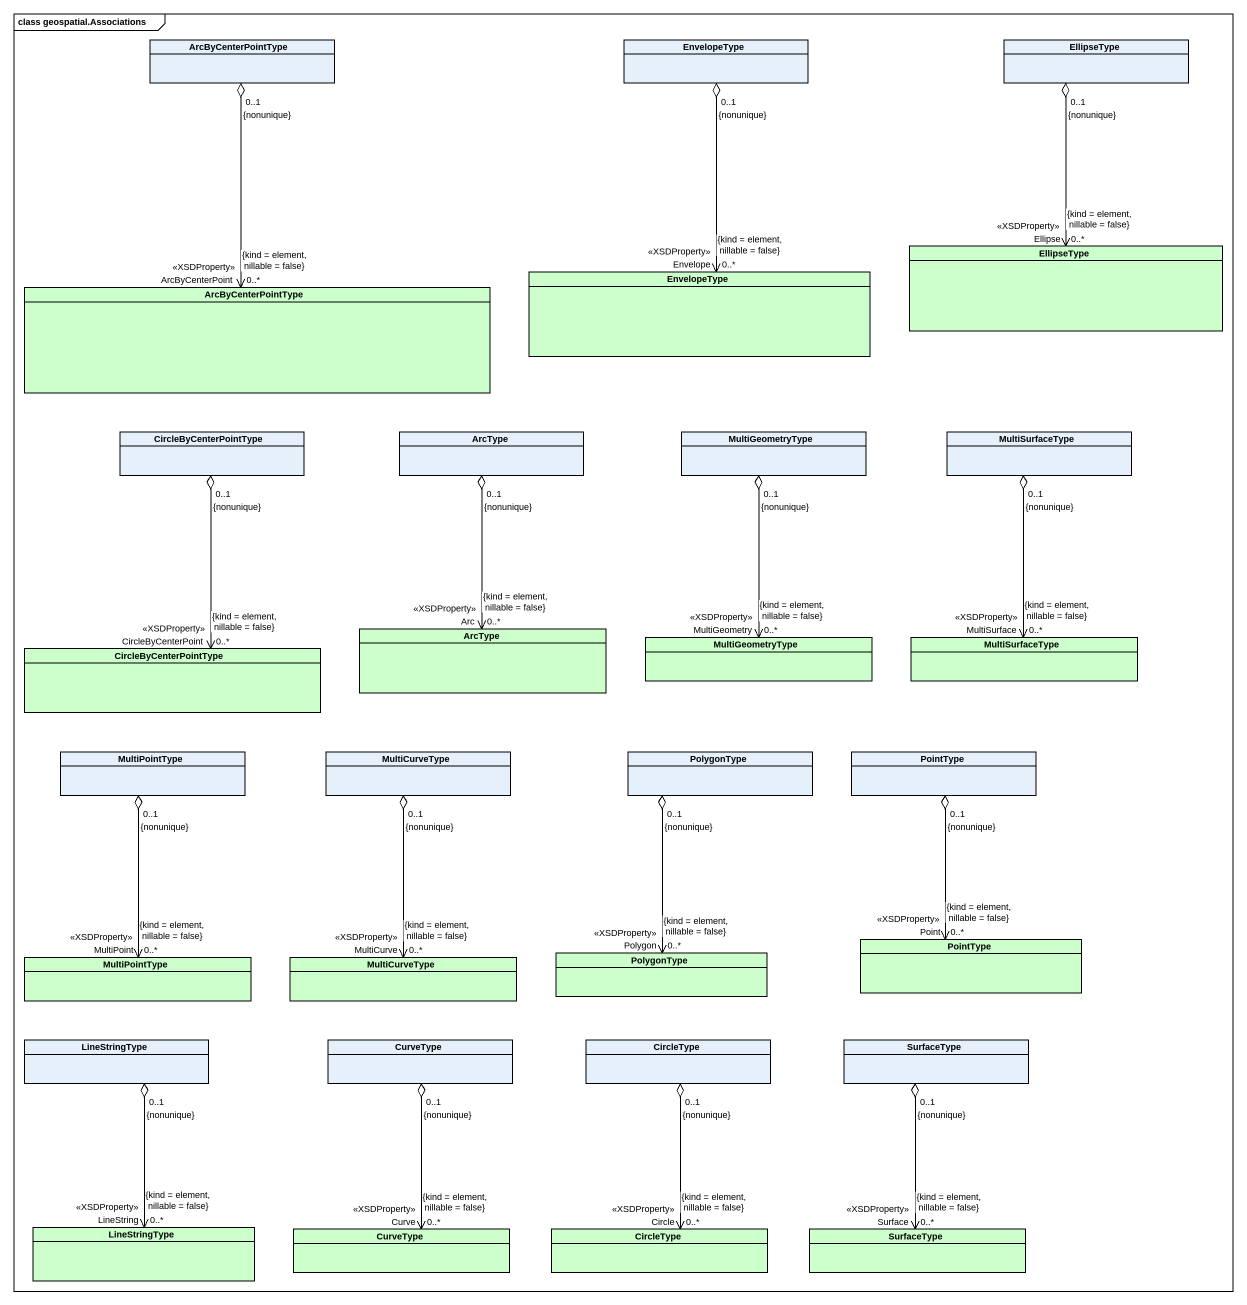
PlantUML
@startuml
mainframe class geospatial.Associations
hide circle
hide empty members
class ArcByCenterPointType
class EnvelopeType
class EllipseType
class "EllipseType" as EllipseType_2 #CCFFCC
class "ArcByCenterPointType" as ArcByCenterPointType_2 #CCFFCC
class "EnvelopeType" as EnvelopeType_2 #CCFFCC
class CircleByCenterPointType
class ArcType
class MultiGeometryType
class MultiSurfaceType
class "ArcType" as ArcType_2 #CCFFCC
class "MultiGeometryType" as MultiGeometryType_2 #CCFFCC
class "MultiSurfaceType" as MultiSurfaceType_2 #CCFFCC
class "CircleByCenterPointType" as CircleByCenterPointType_2 #CCFFCC
class MultiPointType
class MultiCurveType
class PolygonType
class PointType
class "PointType" as PointType_2 #CCFFCC
class "MultiPointType" as MultiPointType_2 #CCFFCC
class "MultiCurveType" as MultiCurveType_2 #CCFFCC
class "PolygonType" as PolygonType_2 #CCFFCC
class LineStringType
class CurveType
class CircleType
class SurfaceType
class "LineStringType" as LineStringType_2 #CCFFCC
class "CurveType" as CurveType_2 #CCFFCC
class "CircleType" as CircleType_2 #CCFFCC
class "SurfaceType" as SurfaceType_2 #CCFFCC
ArcByCenterPointType "0..1\n{nonunique}" o--> "ArcByCenterPoint\n<<XSDProperty>>\n0..*\n{kind = element, nillable = false}" ArcByCenterPointType_2
EnvelopeType "0..1\n{nonunique}" o--> "Envelope\n<<XSDProperty>>\n0..*\n{kind = element, nillable = false}" EnvelopeType_2
EllipseType "0..1\n{nonunique}" o--> "Ellipse\n<<XSDProperty>>\n0..*\n{kind = element, nillable = false}" EllipseType_2
CircleByCenterPointType "0..1\n{nonunique}" o--> "CircleByCenterPoint\n<<XSDProperty>>\n0..*\n{kind = element, nillable = false}" CircleByCenterPointType_2
ArcType "0..1\n{nonunique}" o--> "Arc\n<<XSDProperty>>\n0..*\n{kind = element, nillable = false}" ArcType_2
MultiGeometryType "0..1\n{nonunique}" o--> "MultiGeometry\n<<XSDProperty>>\n0..*\n{kind = element, nillable = false}" MultiGeometryType_2
MultiSurfaceType "0..1\n{nonunique}" o--> "MultiSurface\n<<XSDProperty>>\n0..*\n{kind = element, nillable = false}" MultiSurfaceType_2
MultiPointType "0..1\n{nonunique}" o--> "MultiPoint\n<<XSDProperty>>\n0..*\n{kind = element, nillable = false}" MultiPointType_2
MultiCurveType "0..1\n{nonunique}" o--> "MultiCurve\n<<XSDProperty>>\n0..*\n{kind = element, nillable = false}" MultiCurveType_2
PolygonType "0..1\n{nonunique}" o--> "Polygon\n<<XSDProperty>>\n0..*\n{kind = element, nillable = false}" PolygonType_2
PointType "0..1\n{nonunique}" o--> "Point\n<<XSDProperty>>\n0..*\n{kind = element, nillable = false}" PointType_2
LineStringType "0..1\n{nonunique}" o--> "LineString\n<<XSDProperty>>\n0..*\n{kind = element, nillable = false}" LineStringType_2
CurveType "0..1\n{nonunique}" o--> "Curve\n<<XSDProperty>>\n0..*\n{kind = element, nillable = false}" CurveType_2
CircleType "0..1\n{nonunique}" o--> "Circle\n<<XSDProperty>>\n0..*\n{kind = element, nillable = false}" CircleType_2
SurfaceType "0..1\n{nonunique}" o--> "Surface\n<<XSDProperty>>\n0..*\n{kind = element, nillable = false}" SurfaceType_2
@enduml
